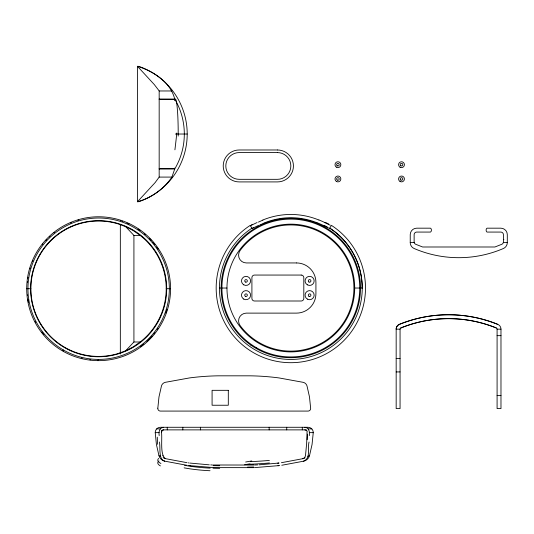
<?xml version="1.0" encoding="UTF-8"?>
<svg xmlns="http://www.w3.org/2000/svg" width="534" height="534" viewBox="0 0 534 534"><rect width="100%" height="100%" fill="white"/><g stroke="black" fill="none" stroke-linecap="round" stroke-linejoin="round"><path stroke-width="0.8" d="M302.831 458.706L304.62 457.658L305.461 455.882L306.663 443.36L307.057 431.739M309.293 435.604C309.947 432.2 309.066 427.374 304.807 427.28M329.685 228.185L331.454 225.388A74.66 74.66 0 0 1 347.193 337.001A74.66 74.66 0 0 1 234.473 337.001A74.66 74.66 0 0 1 250.212 225.388L251.981 228.365M159.432 442.005C160.634 447.572 158.224 459.574 164.686 461.149A7.783 7.783 0 0 1 158.978 455.742L156.422 444.468L155.227 432.68A5.186 5.186 0 0 1 160.407 427.28L308.065 427.28A5.186 5.186 0 0 1 313.251 432.68L312.05 444.468L309.493 455.742A7.783 7.783 0 0 1 303.786 461.149L281.798 465.261M309.039 442.005C307.344 447.879 311.122 458.633 303.405 461.236M174.551 99.985L174.585 99.558M161.442 431.666C162.536 439.422 159.779 454.187 165.273 458.619A5.186 5.186 0 0 1 163.144 457.565M171.901 177.088L174.718 169.011A68.579 68.579 0 0 0 174.718 99.017C170.439 81.976 153.158 71.115 137.425 66.276L137.425 201.779C151.189 198.087 163.905 188.996 171.901 177.088L159.172 177.088M163.664 427.28C159.386 427.427 158.551 432.106 159.179 435.604M155.287 182.361L159.172 177.114L159.172 90.893L154.273 84.539L137.425 66.276M154.953 182.735L154.446 183.316M154.099 183.709L137.425 201.779M30.905 288.714A67.705 67.705 90 0 1 117.874 223.813L125.717 226.69L133.921 235.434L133.921 341.994L125.717 350.738L117.874 353.621A67.705 67.705 -90 0 1 30.905 288.714L26.7 288.714M162.142 430.491L163.664 429.877M125.717 226.69L133.233 230.588L140.202 235.434A67.571 67.571 0 0 1 140.202 341.994L140.055 342.107M140.028 342.127L133.16 346.886L125.717 350.738M251.554 225.174L257.081 222.531M258.563 225.408L253.049 228.025M307.884 456.27L309.493 455.742M281.438 462.691L303.199 458.619A5.186 5.186 0 0 0 305.048 457.785M279.022 465.635L279.355 465.588L254.464 467.624M278.681 465.675L277.994 465.761M277.673 463.192L279.028 463.018L259.157 464.834M257.742 464.9L254.778 465.021M254.01 465.041L212.919 464.994M253.683 467.651L214.007 467.624L188.776 465.541M155.227 432.68L159.105 432.607M156.669 428.875L160.34 428.849M161.548 430.664L161.982 430.658M159.172 90.967L171.901 90.967M159.172 99.017L174.718 99.044L174.611 99.504L159.172 99.558M175.406 134.027L187.22 134.027M159.172 168.55L174.611 168.55L174.718 169.011L159.172 169.038M133.921 235.434L140.202 235.434M503.408 239.572L503.896 239.572M410.232 242.563A6.488 6.488 0 0 0 414.164 248.524A113.048 113.048 0 0 0 458.766 257.682A113.048 113.048 0 0 0 503.368 248.524A6.488 6.488 0 0 0 507.3 242.563L507.3 234.666A6.488 6.488 0 0 0 500.812 228.178L487.061 228.178C485.793 228.632 485.84 231.522 487.015 232.07L500.812 232.07A2.597 2.597 0 0 1 503.408 234.666L503.408 241.889A2.597 2.597 0 0 1 501.76 244.305L494.911 246.995L422.621 246.995L415.772 244.305A2.597 2.597 0 0 1 414.13 241.889L414.13 234.666A2.597 2.597 0 0 1 416.72 232.07L430.477 232.07C431.692 231.629 431.752 228.632 430.477 228.178L416.72 228.178A6.488 6.488 0 0 0 410.232 234.666L410.232 242.563L414.217 242.563M503.322 242.563L507.3 242.563M219.414 288.033L226.963 288.033M354.703 288.033A63.873 63.873 0 0 0 258.897 232.717A63.873 63.873 0 0 0 258.897 343.342A63.873 63.873 0 0 0 354.703 288.033L362.252 288.033M166.214 288.714L170.58 288.714A71.943 71.943 0 0 0 62.672 226.409A71.943 71.943 0 0 0 62.672 351.012A71.943 71.943 0 0 0 170.58 288.714M400.059 329.164L396.168 329.164L396.168 408.577L400.059 408.577L400.059 329.164A1.302 1.295 0 0 1 400.874 327.963M497.087 329.164L500.979 329.164L500.979 408.577L497.087 408.577L497.087 329.164A1.295 1.295 0 0 0 496.28 327.963A126.304 125.717 0 0 0 400.867 327.956A126.812 126.812 0 0 1 496.28 327.963M497.087 335.652L500.979 335.652M133.921 341.994L140.202 341.994M396.168 358.488L400.059 358.488M396.168 371.924L400.059 371.924M497.087 395.607L500.979 395.607M162.65 429.877L306.523 429.877M306.71 430.664L306.489 430.658A10.386 3.671 -82.3 0 0 306.336 430.444L304.834 429.877M308.158 428.882L311.809 428.875M309.373 432.607L313.251 432.68M210.73 464.9L212.152 464.96M209.315 464.834L189.784 463.058M190.478 465.761L189.797 465.675M189.116 465.588L189.457 465.635M188.782 462.925L188.342 462.871M186.84 465.281L164.686 461.149M187.033 462.691L165.273 458.619M120.417 220.642L120.624 220.709M158.978 455.742L160.587 456.27M122.006 221.176L122.473 221.336M328.617 228.025L323.103 225.408M330.346 225.281L324.585 222.531M162.623 455.662L163.01 455.882M174.585 168.477L174.551 168.07M251.981 228.131L251.981 228.158A71.416 71.416 0 0 0 236.929 334.871A71.416 71.416 0 0 0 344.744 334.871A71.416 71.416 0 0 0 329.692 228.111A71.416 71.329 86.4 0 1 362.165 288.033M302.297 427.28L302.297 429.877M286.731 427.28L286.731 429.877M269.156 427.28L269.156 429.877M200.39 427.28L200.39 429.877M182.822 427.28L182.822 429.877M167.249 427.28L167.249 429.877M120.337 224.587L120.337 352.841M120.31 352.306L120.31 353.969M306.503 430.571A5.44 1.896 -83.3 0 1 307.177 431.345M161.996 430.724A10.386 3.625 83.3 0 1 162.156 430.544M161.588 432.133A5.6 1.682 89.4 0 1 162.036 431.031M160.921 463.485A76.896 11.574 1.2 0 1 158.691 458.406M251.761 460.942A76.896 2.276 -9.6 0 1 245.653 462.01M269.383 460.401A74.76 13.297 0 0 1 250.366 461.636M253.59 464.4A74.86 12.909 1.2 0 1 247.522 464.507M219.701 465.755A74.86 14.144 -1.5 0 1 213.079 465.621M210.149 468.138A74.76 19.538 -2.5 0 1 184.557 465.288M157.617 444.281A71.489 17.662 -88.9 0 1 157.283 437.166M160.4 465.902A76.856 11.321 1.3 0 1 158.972 460.942M249.999 463.799A76.856 2.036 -9.8 0 1 244.565 464.76M269.463 462.965A74.813 13.056 -0.1 0 1 250.333 464.213M253.663 467.003A74.88 12.829 1.2 0 1 247.542 467.11M219.688 468.345A74.88 14.051 -1.5 0 1 213.013 468.205M210.009 470.734A74.813 19.317 -2.4 0 1 184.137 467.844M307.444 434.082A71.489 13.917 89.7 0 1 307.25 439.762M250.466 225.822A24.704 0.768 -30.9 0 1 252.195 224.5M258.429 222.091A10.88 0.521 -23 0 1 262.942 220.115M262.815 220.015A73.558 73.558 0 0 1 318.851 220.015M318.952 219.941A10.88 0.761 22.4 0 1 325.206 222.731M328.757 224.073A24.878 0.661 29.4 0 1 325.533 222.418M252.208 228.525A25.679 0.801 -30.9 0 1 253.623 227.411M259.878 224.968A10.166 0.447 -22.9 0 1 264.176 223.085M264.05 223.012A70.321 70.321 0 0 1 317.617 223.012M317.723 222.945A10.166 0.661 22.4 0 1 323.704 225.608M327.262 226.957A25.679 0.701 29.3 0 1 324.118 225.355M167.055 309.38A71.463 71.463 0 0 1 165.814 313.118M158.097 328.363A71.463 71.463 0 0 1 157.17 329.725M154.853 332.842A71.463 71.463 0 0 1 153.852 334.09M152.29 335.926A71.463 71.463 0 0 1 146.917 341.406M143.846 344.063A71.463 71.463 0 0 1 140.435 346.686M127.032 223.132A71.463 71.463 0 0 1 129.141 224.08M138.026 229.079A71.463 71.463 0 0 1 140.001 230.434M144.233 233.678A71.463 71.463 0 0 1 145.455 234.713M149.553 238.558A71.463 71.463 0 0 1 151.215 240.307M152.817 242.102A71.463 71.463 0 0 1 154.853 244.585M156.696 247.035A71.463 71.463 0 0 1 158.131 249.111M98.643 360.183A71.476 71.476 -90 0 1 97.762 360.183M90.76 359.756A71.476 71.476 -90 0 1 89.892 359.649M82.123 358.261A71.476 71.476 -90 0 1 81.268 358.054M63.406 350.911A71.476 71.476 -90 0 1 62.645 350.478M43.935 334.745A71.476 71.476 -90 0 1 41.739 332.008M35.584 322.416A71.476 71.476 -90 0 1 35.177 321.642M28.509 302.665A71.476 71.476 -90 0 1 27.908 299.2M27.481 295.723A71.476 71.476 -90 0 1 27.401 294.848M27.401 282.566A71.476 71.476 -90 0 1 27.481 281.692M27.908 278.214A71.476 71.476 -90 0 1 28.042 277.346M29.964 268.789A71.476 71.476 -90 0 1 30.218 267.948M32.581 261.34A71.476 71.476 -90 0 1 32.921 260.532M42.279 244.712A71.476 71.476 -90 0 1 42.82 244.025M45.664 240.687A71.476 71.476 -90 0 1 46.858 239.406M49.342 236.922A71.476 71.476 -90 0 1 49.982 236.322M53.967 232.884A71.476 71.476 -90 0 1 54.655 232.343M70.475 222.998A71.476 71.476 -90 0 1 71.282 222.658M77.891 220.302A71.476 71.476 -90 0 1 78.732 220.048M497.741 324.358A130.703 130.703 0 0 0 399.405 324.358A5.186 5.186 0 0 0 396.168 329.164A5.213 5.186 0 0 1 399.405 324.352A130.183 129.575 0 0 1 497.741 324.352A5.186 5.186 0 0 1 500.979 329.178M138.486 66.276A71.469 71.469 0 0 1 138.486 201.779M174.478 100.332A34.997 2.917 90 0 1 178.202 136.07M176.807 133.006A34.997 1.395 -84.1 0 1 174.912 149.807M157.824 408.196L157.817 408.376A2.597 2.597 0 0 0 160.407 411.08L308.065 411.08A2.597 2.597 0 0 0 310.654 408.376L309.486 396.902L307.003 385.935A5.186 5.186 0 0 0 303.199 382.331L278.988 377.925A249.151 249.151 0 0 0 250.152 375.823L218.319 375.823A249.151 249.151 0 0 0 189.483 377.932L165.273 382.331A5.186 5.186 0 0 0 161.468 385.935L158.985 396.902L157.824 408.196M277.46 149.981L239.185 149.981A15.967 15.967 0 0 0 223.219 165.947A15.967 15.967 0 0 0 239.185 181.914L277.46 181.914A15.967 15.967 0 0 0 293.426 165.947A15.967 15.967 0 0 0 277.46 149.981M277.46 152.577L239.185 152.577A13.377 13.377 0 0 0 225.809 165.947A13.377 13.377 0 0 0 239.185 179.324L277.46 179.324A13.377 13.377 0 0 0 290.836 165.947A13.377 13.377 0 0 0 277.46 152.577M296.457 262.942L246.354 262.942A7.783 7.783 0 0 1 240.093 250.533A63.092 63.092 0 0 1 333.176 241.261A63.092 63.092 0 0 1 333.176 334.798A63.092 63.092 0 0 1 240.093 325.526A7.783 7.783 0 0 1 246.354 313.118L296.457 313.118A19.464 19.464 0 0 0 315.921 293.653L315.921 282.406A19.464 19.464 0 0 0 296.457 262.942M301.209 275.057L254.504 275.057A2.597 2.597 0 0 0 251.908 277.653L251.908 298.413A2.597 2.597 0 0 0 254.504 301.002L301.209 301.002A2.597 2.597 0 0 0 303.806 298.413L303.806 277.653A2.597 2.597 0 0 0 301.209 275.057M228.305 390.321L212.085 390.321L212.085 405.239L228.305 405.239L228.305 390.321M256.38 347.701A68.899 68.899 0 0 0 359.736 288.033A68.899 68.899 0 0 0 256.38 228.358A68.899 68.899 0 0 0 256.38 347.701M250.706 345.011A69.694 69.694 0 0 0 360.243 294.294A69.694 69.694 0 0 0 261.553 224.787A69.694 69.694 0 0 0 250.706 345.011M307.344 284.829A4.539 4.539 0 0 0 314.159 280.897A4.539 4.539 0 0 0 307.344 276.959A4.539 4.539 0 0 0 307.344 284.829M308.966 282.019A1.295 1.295 0 0 0 310.915 280.897A1.295 1.295 0 0 0 308.966 279.769A1.295 1.295 0 0 0 308.966 282.019M307.344 299.1A4.539 4.539 0 0 0 314.159 295.168A4.539 4.539 0 0 0 307.344 291.23A4.539 4.539 0 0 0 307.344 299.1M308.966 296.29A1.295 1.295 0 0 0 310.915 295.168A1.295 1.295 0 0 0 308.966 294.04A1.295 1.295 0 0 0 308.966 296.29M243.771 284.829A4.539 4.539 0 0 0 250.579 280.897A4.539 4.539 0 0 0 243.771 276.959A4.539 4.539 0 0 0 243.771 284.829M245.393 282.019A1.295 1.295 0 0 0 247.335 280.897A1.295 1.295 0 0 0 245.393 279.769A1.295 1.295 0 0 0 245.393 282.019M243.771 299.1A4.539 4.539 0 0 0 250.579 295.168A4.539 4.539 0 0 0 243.771 291.23A4.539 4.539 0 0 0 243.771 299.1M245.393 296.29A1.295 1.295 0 0 0 247.335 295.168A1.295 1.295 0 0 0 245.393 294.04A1.295 1.295 0 0 0 245.393 296.29M64.614 347.647A68.052 68.052 0 0 0 166.688 288.714A68.052 68.052 0 0 0 64.614 229.78A68.052 68.052 0 0 0 64.614 347.647M63.292 349.937A70.695 70.695 0 0 0 169.338 288.714A70.695 70.695 0 0 0 63.292 227.491A70.695 70.695 0 0 0 63.292 349.937M336.473 181.487A2.917 2.917 0 0 0 340.852 178.957A2.917 2.917 0 0 0 336.473 176.427A2.917 2.917 0 0 0 336.473 181.487M337.281 180.078A1.295 1.295 0 0 0 339.23 178.957A1.295 1.295 0 0 0 337.281 177.835A1.295 1.295 0 0 0 337.281 180.078M400.046 181.487A2.917 2.917 0 0 0 404.425 178.957A2.917 2.917 0 0 0 400.046 176.427A2.917 2.917 0 0 0 400.046 181.487M400.854 180.078A1.295 1.295 0 0 0 402.803 178.957A1.295 1.295 0 0 0 400.854 177.835A1.295 1.295 0 0 0 400.854 180.078M400.046 167.215A2.917 2.917 0 0 0 404.425 164.686A2.917 2.917 0 0 0 400.046 162.156A2.917 2.917 0 0 0 400.046 167.215M400.854 165.807A1.295 1.295 0 0 0 402.803 164.686A1.295 1.295 0 0 0 400.854 163.558A1.295 1.295 0 0 0 400.854 165.807M336.293 167.102A2.917 2.917 0 0 0 340.846 164.893A2.917 2.917 0 0 0 336.654 162.056A2.917 2.917 0 0 0 336.293 167.102M337.281 165.807A1.295 1.295 0 0 0 339.23 164.686A1.295 1.295 0 0 0 337.281 163.558A1.295 1.295 0 0 0 337.281 165.807"/></g></svg>
